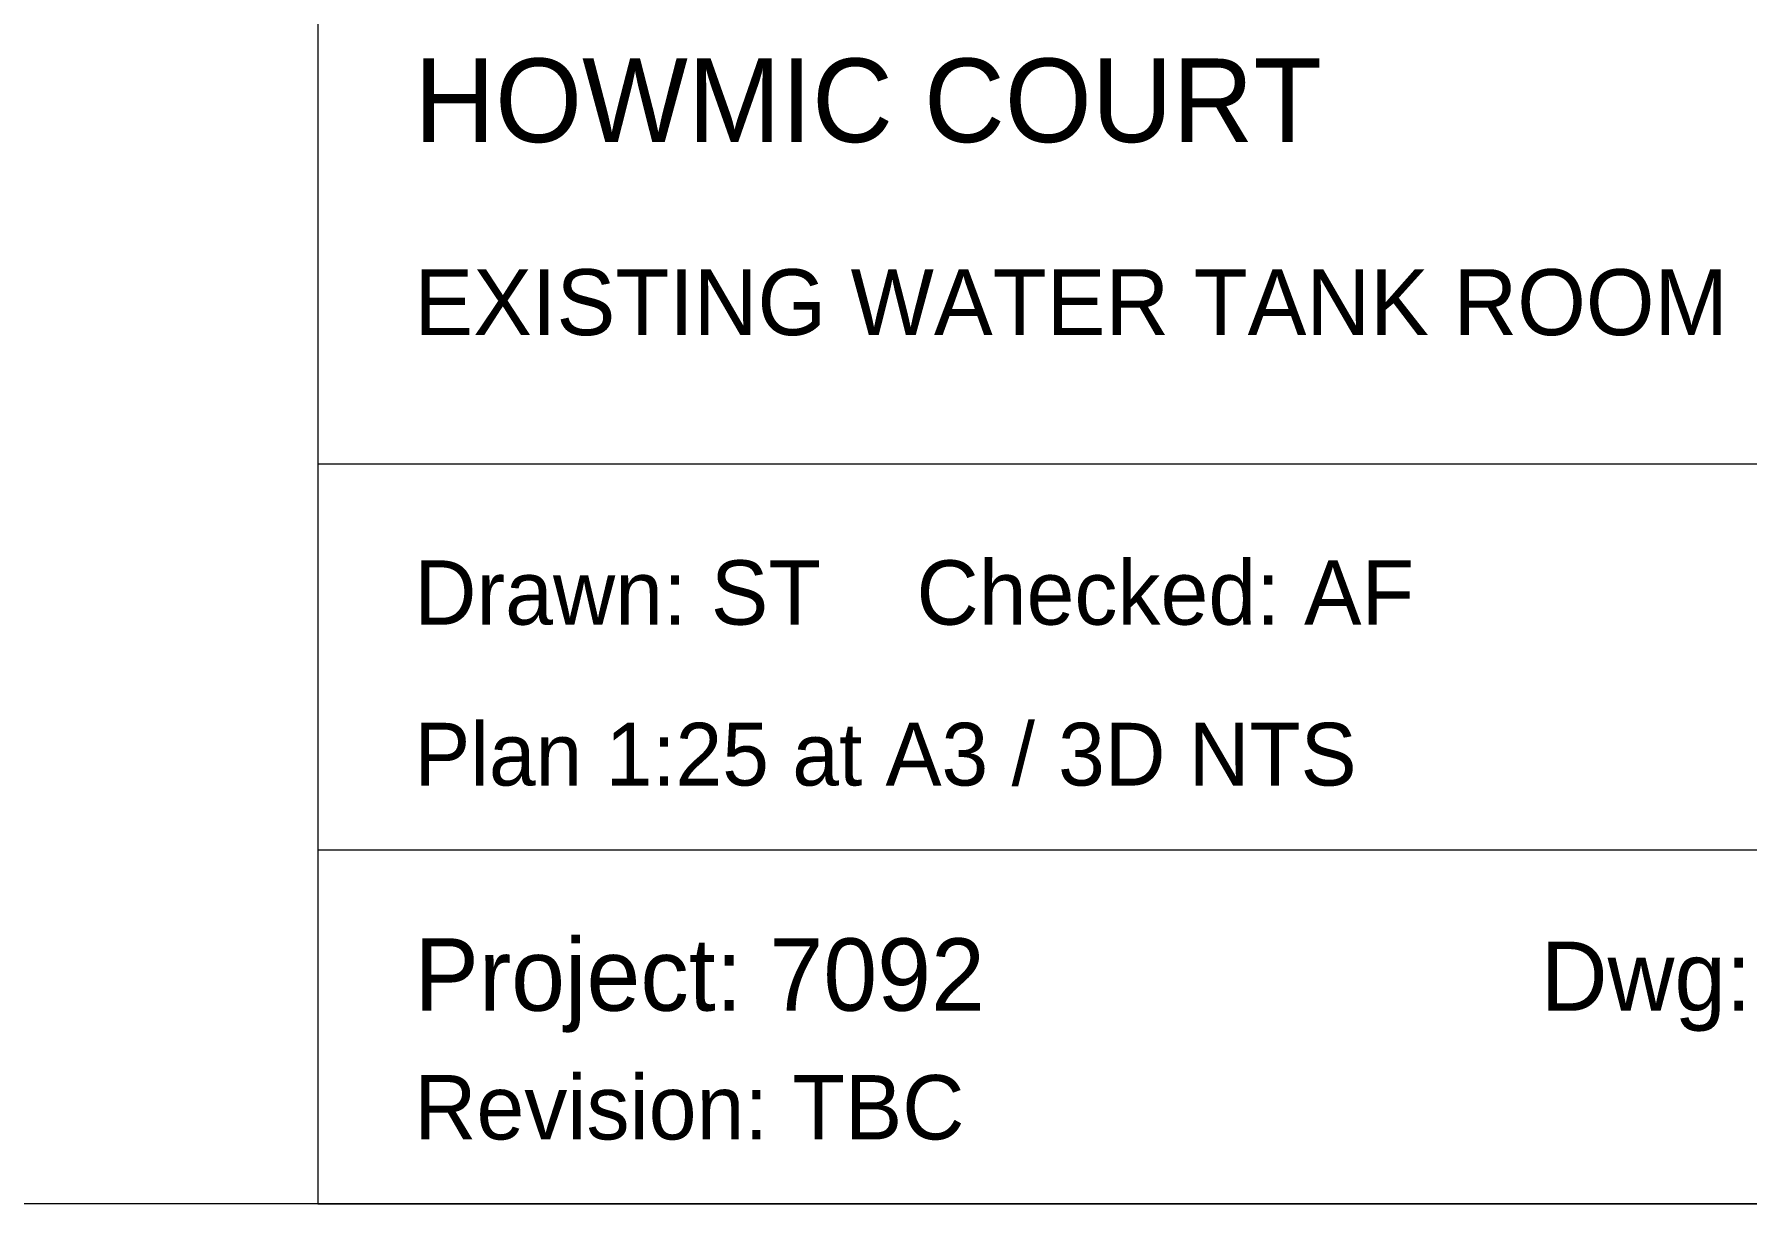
# Paper-space layout '01 Plan and 3D' of a CAD drawing. Header units: millimetres. Extents: x 5 to 415, y 7 to 290.
# Drawn here: x 333.2 to 386.4, y 7 to 43.4 of the extents above; entities that cross this region are included whole.
import ezdxf

# ---------------------------------------------------------------- set-up
doc = ezdxf.new("R2010")
doc.units = ezdxf.units.MM
doc.layers.add('SHEET', color=7, linetype='Continuous')
doc.layers.add('TEXT', color=7, linetype='Continuous')

# ---------------------------------------------------------------- blocks, each defined once
blk = doc.blocks.new('SHEET_01')
at = {"layer": 'SHEET', "lineweight": 18}
for p, q in [((342, 290), (342, 7)), ((342, 30), (415, 30)), ((342, 18), (415, 18)), ((415, 7), (5, 7)), ((342, 7), (415, 7))]:
    blk.add_line(p, q, dxfattribs=at)
at = {"layer": 'TEXT'}
for s, height, p in [('HOWMIC COURT', 2.6, (345, 40)), ('EXISTING WATER TANK ROOM', 2.05, (345, 34)), ('Drawn: ST    Checked: AF', 2, (345, 25)), ('Plan 1:25 at A3 / 3D NTS', 1.95, (345, 20)), ('Project: 7092', 2.25, (345, 13)), ('Dwg: 7092-01', 2.15, (380, 13)), ('Revision: TBC', 2, (345, 9))]:
    blk.add_text(s, height=height, dxfattribs=at).set_placement(p)

psp = doc.layouts.new('01 Plan and 3D')

# ---------------------------------------------------------------- block references
psp.add_blockref('SHEET_01', (0, 0))

doc.saveas('drawing.dxf')
